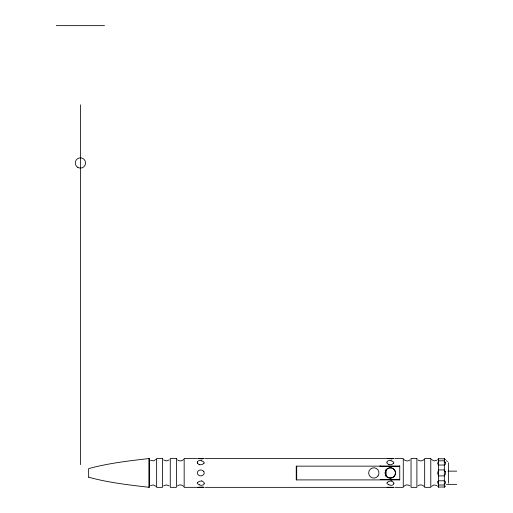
<?xml version="1.0" encoding="UTF-8"?>
<svg xmlns="http://www.w3.org/2000/svg" width="513" height="513" viewBox="0 0 513 513"><rect width="100%" height="100%" fill="white"/><g stroke="black" fill="none" stroke-linecap="round" stroke-linejoin="round"><path stroke-width="0.77" d="M197.434 462.232L197.338 462.675A2.527 1.776 12.8 0 0 197.46 463.322M387.071 462.232L386.975 462.675A2.527 1.776 12.8 0 0 387.097 463.322L388.95 464.797M204.046 483.612L204.148 483.175A2.52 1.77 12.9 0 0 204.033 482.521L202.199 481.04A3.617 2.995 0.2 0 0 201.455 480.828M393.683 483.612L393.785 483.175A2.52 1.77 12.9 0 0 393.67 482.521L391.836 481.04M204.027 463.277L204.148 462.803A2.514 1.738 -12.7 0 0 204.033 462.181L202.186 460.988A3.623 2.033 -0.1 0 0 201.41 460.898M393.663 463.277L393.785 462.803A2.514 1.738 -12.7 0 0 393.67 462.181L391.823 460.988A3.623 2.033 -0.1 0 0 391.047 460.898M197.467 482.534L197.345 483.009A2.507 1.738 -12.8 0 0 197.447 483.637L199.275 484.843M387.103 482.534L386.975 483.009A2.507 1.738 -12.8 0 0 387.084 483.637L388.912 484.843M155.971 459.501L153.406 460.892L150.495 460.296M403.943 486.33C405.411 484.618 408.22 484.413 409.919 485.894M431.459 486.33L434.017 484.939L436.961 485.548M183.487 459.507C182.012 461.225 179.178 461.418 177.485 459.917M423.995 459.507C422.52 461.225 419.685 461.418 417.992 459.917M163.602 485.914L166.385 484.888L169.149 485.894M177.485 485.914C179.178 484.413 182.012 484.612 183.487 486.324M417.992 485.914C419.685 484.413 422.52 484.612 423.995 486.324M169.149 459.937L166.385 460.943L163.602 459.917M409.919 459.937C408.22 461.418 405.411 461.213 403.943 459.507M437.736 459.661L438.557 458.795L444.316 458.795L445.502 459.674M445.502 486.157L444.316 487.042L438.557 487.042L437.736 486.17M436.961 460.283L434.017 460.892L431.459 459.507M150.495 485.535L153.406 484.939L155.971 486.337M387.328 487.286L387.001 487.337L393.529 487.305M387.033 487.337L393.74 487.337M202.25 487.106L197.364 487.337L203.892 487.305M203.077 458.648L204.148 458.487L202.193 458.737M392.714 458.648L393.785 458.487L391.823 458.737M202.988 458.66L202.468 458.712M392.618 458.66L392.105 458.712M202.25 458.731L197.685 458.551M391.118 458.776L386.975 458.487L391.887 458.731A3.617 0.686 -0.1 0 1 391.124 458.821M201.442 458.782L198.095 458.603M56.289 25.65L104.511 25.65M196.8 458.481L184.161 458.487L184.161 487.35L196.8 487.35M205.232 458.481L386.411 458.481M394.837 458.481L403.269 458.487L403.269 487.35L394.837 487.35M399.415 466.15L296.238 466.15L296.238 479.905L399.415 479.905M380.171 466.234L399.749 466.234M448.041 471.146L456.711 471.146M380.171 479.604L399.749 479.604M446.464 484.349L456.711 484.349M205.232 487.35L386.411 487.35M202.468 487.126L204.103 487.337M88.646 477.218C108.532 482.675 129.077 484.984 149.514 487.35L149.514 458.481C129.077 460.854 108.532 463.162 88.646 468.619L88.646 477.205M199.313 464.797L197.473 463.322M446.413 460.584L447.464 461.636M203.847 471.678C202.641 469.382 198.845 469.382 197.64 471.678A2.623 2.591 89 0 0 197.364 472.582L197.364 473.249A2.623 2.597 -87.3 0 0 197.64 474.153C198.852 476.449 202.641 476.455 203.847 474.153A2.623 2.597 89 0 0 204.123 473.249L204.129 472.582A2.623 2.597 -87.3 0 0 203.853 471.678M445.233 462.38L444.316 460.828L438.557 460.828L437.736 463.252A3.225 1.86 -45.2 0 0 437.749 463.835L438.557 465.035L444.316 465.035L445.303 464.348A3.379 1.905 46.2 0 0 445.194 462.38M445.233 471.453L444.316 469.94L438.557 469.94L437.736 472.499A3.258 2.693 -90 0 0 437.711 473.339L438.557 475.891L444.316 475.891L445.303 474.192A3.386 2.719 89.4 0 0 445.213 471.466M448.516 462.688L448.516 483.15M444.316 458.481L444.316 487.35M438.557 458.481L438.557 487.35M399.749 465.804L399.749 480.059M386.129 469.209L386.129 476.853M380.171 465.804L380.171 466.695M296.7 466.15L296.7 479.905M148.905 458.551L148.905 487.286M80.4 104.799L80.4 464.669M204.283 483.669A3.45 2.392 12.5 0 1 199.307 484.804M197.633 482.592A3.444 2.43 -12.2 0 1 201.372 481.085M203.853 463.22A3.45 2.43 -12.4 0 1 199.416 464.637M197.197 462.175A3.431 2.385 12.6 0 1 201.462 460.764M393.49 463.22A3.45 2.43 -12.4 0 1 389.053 464.637M386.834 462.175A3.431 2.385 12.6 0 1 391.098 460.764M391.092 480.828A3.617 2.995 0.2 0 1 391.842 481.021M393.92 483.669A3.45 2.392 12.5 0 1 388.944 484.804M387.27 482.592A3.444 2.43 -12.2 0 1 391.009 481.085M202.282 458.776A3.617 0.686 -0.1 0 1 201.487 458.821M437.762 481.861L437.736 481.996A3.225 1.86 45.1 0 0 437.756 482.586L438.557 485.009L444.316 485.009L445.303 483.278A3.379 1.93 -46.6 0 0 445.233 481.386L444.316 480.803L438.557 480.803L437.762 481.861M162.499 458.487L156.645 458.487L156.645 487.35L162.499 487.344L162.499 458.481M176.389 458.487L170.271 458.487L170.271 487.35L176.389 487.344L176.389 458.481M416.896 458.487L411.041 458.487L411.041 487.35L416.896 487.344L416.896 458.481M430.785 458.487L424.668 458.487L424.668 487.35L430.785 487.344L430.785 458.481M377.998 475.961A5.168 5.156 -86.1 0 0 374.349 467.798A5.168 5.156 -86.1 0 0 369.116 475.051A5.168 5.156 -86.1 0 0 377.998 475.961M385.173 472.935A5.162 5.162 0 0 0 390.598 478.09A5.162 5.149 -53.9 0 0 393.984 476.583A5.13 5.04 48.1 0 0 393.933 469.344A5.162 5.156 -69.3 0 0 390.598 467.785A5.162 5.162 0 0 0 385.173 472.935M390.431 478.084A5.156 5.149 -31 0 0 394.773 470.286A5.156 5.149 -31 0 0 385.853 470.434A5.156 5.149 -31 0 0 390.431 478.084M77.841 167.443A5.162 5.162 0 0 0 85.581 162.974A5.162 5.162 0 0 0 77.841 158.504A5.162 5.162 0 0 0 77.841 167.443"/></g></svg>
